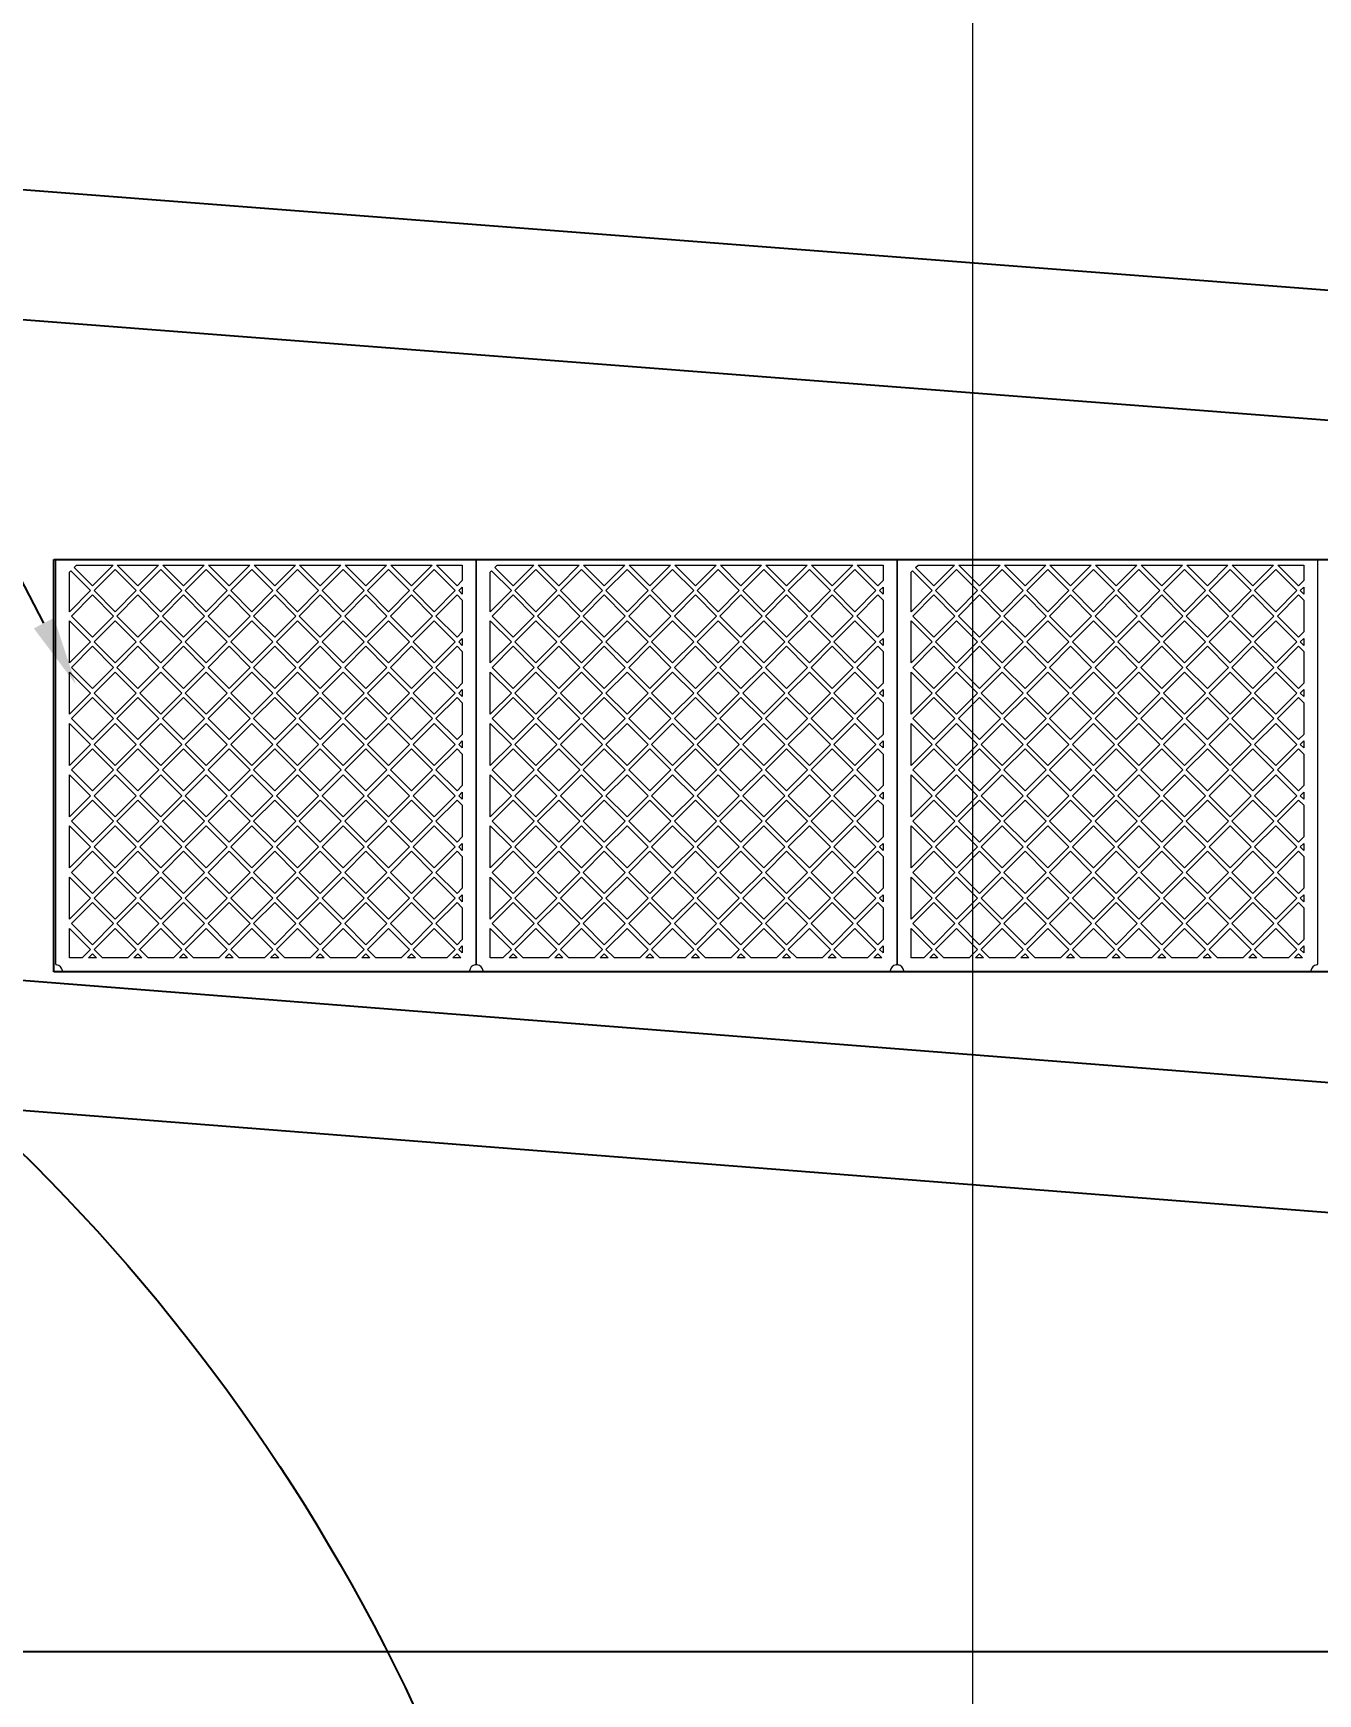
# Model space of a CAD drawing. Header units: inches. Extents: x -6 to 158, y 10 to 161.
# Drawn here: x 63.405 to 65.731, y 19.965 to 22.973 of the extents above; entities that cross this region are included whole.
import ezdxf
from ezdxf import colors
from ezdxf.entities.mleader import LeaderData, LeaderLine
from ezdxf.math import Vec2, Vec3

# ---------------------------------------------------------------- set-up
doc = ezdxf.new("R2010")
doc.units = ezdxf.units.IN
doc.header["$MEASUREMENT"] = 0
doc.linetypes.add('Grid Line', pattern=[22.225, 12.7, -3.175, 3.175, -3.175])
for name, color, linetype in [('2', 2, 'Continuous'), ('3', 3, 'Continuous'), ('6', 6, 'Continuous'), ('TEXTO', 2, 'Continuous')]:
    doc.layers.add(name, color=color, linetype=linetype)
doc.layers.add('Q-SPCQ', color=1, linetype='Continuous', lineweight=9)
doc.layers.add('S-GRID', color=1, linetype='Continuous', lineweight=9)
doc.styles.add('style1', font='micross.ttf')

# ---------------------------------------------------------------- blocks, each defined once
blk = doc.blocks.new('Parasoleil Geode 30x30 Nested - Parasoleil Geode 30x30 Nested-983700-Section 3')
at = {"layer": 'Q-SPCQ'}
for p, q in [((4168.1, 8787.4), (4168.1, 8055.4)), ((4930.1, 8055.4), (4930.1, 8787.4)), ((4193.5, 8764.3), (4195.9, 8766.7)), ((4193.5, 8692.8), (4193.5, 8764.3)), ((4195.9, 8766.7), (4231.6, 8730.9)), ((4201.8, 8772.6), (4206.2, 8777)), ((4234.8, 8739.6), (4201.8, 8772.6)), ((4206.2, 8777), (4272.2, 8777)), ((4272.2, 8777), (4234.8, 8739.6)), ((4237.9, 8730.9), (4276, 8769)), ((4276, 8769), (4314.1, 8730.9)), ((4317.3, 8739.6), (4279.9, 8777)), ((4279.9, 8777), (4354.7, 8777)), ((4354.7, 8777), (4317.3, 8739.6)), ((4320.5, 8730.9), (4358.6, 8769)), ((4358.6, 8769), (4396.7, 8730.9)), ((4399.9, 8739.6), (4362.5, 8777)), ((4362.5, 8777), (4437.3, 8777)), ((4437.3, 8777), (4399.9, 8739.6)), ((4403, 8730.9), (4441.1, 8769)), ((4441.1, 8769), (4479.2, 8730.9)), ((4482.4, 8739.6), (4445, 8777)), ((4445, 8777), (4519.8, 8777)), ((4519.8, 8777), (4482.4, 8739.6)), ((4485.6, 8730.9), (4523.7, 8769)), ((4523.7, 8769), (4561.8, 8730.9)), ((4565, 8739.6), (4527.6, 8777)), ((4527.6, 8777), (4602.4, 8777)), ((4602.4, 8777), (4565, 8739.6)), ((4568.1, 8730.9), (4606.2, 8769)), ((4606.2, 8769), (4644.3, 8730.9)), ((4647.5, 8739.6), (4610.1, 8777)), ((4610.1, 8777), (4684.9, 8777)), ((4684.9, 8777), (4647.5, 8739.6)), ((4650.7, 8730.9), (4688.8, 8769)), ((4688.8, 8769), (4726.9, 8730.9)), ((4730.1, 8739.6), (4692.7, 8777)), ((4692.7, 8777), (4767.5, 8777)), ((4767.5, 8777), (4730.1, 8739.6)), ((4733.2, 8730.9), (4771.3, 8769)), ((4771.3, 8769), (4809.4, 8730.9)), ((4812.6, 8739.6), (4775.2, 8777)), ((4775.2, 8777), (4850, 8777)), ((4850, 8777), (4812.6, 8739.6)), ((4815.8, 8730.9), (4853.9, 8769)), ((4853.9, 8769), (4892, 8730.9)), ((4895.2, 8739.6), (4857.8, 8777)), ((4857.8, 8777), (4904.7, 8777)), ((4904.7, 8777), (4904.7, 8749.2)), ((4231.6, 8730.9), (4193.5, 8692.8)), ((4196.7, 8684.9), (4234.8, 8723)), ((4234.8, 8723), (4272.9, 8684.9)), ((4276, 8692.8), (4237.9, 8730.9)), ((4314.1, 8730.9), (4276, 8692.8)), ((4279.2, 8684.9), (4317.3, 8723)), ((4317.3, 8723), (4355.4, 8684.9)), ((4358.6, 8692.8), (4320.5, 8730.9)), ((4396.7, 8730.9), (4358.6, 8692.8)), ((4361.8, 8684.9), (4399.9, 8723)), ((4399.9, 8723), (4438, 8684.9)), ((4441.1, 8692.8), (4403, 8730.9)), ((4479.2, 8730.9), (4441.1, 8692.8)), ((4444.3, 8684.9), (4482.4, 8723)), ((4482.4, 8723), (4520.5, 8684.9)), ((4523.7, 8692.8), (4485.6, 8730.9)), ((4561.8, 8730.9), (4523.7, 8692.8)), ((4526.9, 8684.9), (4565, 8723)), ((4565, 8723), (4603.1, 8684.9)), ((4606.2, 8692.8), (4568.1, 8730.9)), ((4644.3, 8730.9), (4606.2, 8692.8)), ((4609.4, 8684.9), (4647.5, 8723)), ((4647.5, 8723), (4685.6, 8684.9)), ((4688.8, 8692.8), (4650.7, 8730.9)), ((4726.9, 8730.9), (4688.8, 8692.8)), ((4692, 8684.9), (4730.1, 8723)), ((4730.1, 8723), (4768.2, 8684.9)), ((4771.3, 8692.8), (4733.2, 8730.9)), ((4809.4, 8730.9), (4771.3, 8692.8)), ((4774.5, 8684.9), (4812.6, 8723)), ((4812.6, 8723), (4850.7, 8684.9)), ((4853.9, 8692.8), (4815.8, 8730.9)), ((4892, 8730.9), (4853.9, 8692.8)), ((4857.1, 8684.9), (4895.2, 8723)), ((4904.7, 8749.2), (4895.2, 8739.6)), ((4895.2, 8723), (4904.7, 8713.5)), ((4898.3, 8730.9), (4904.7, 8737.3)), ((4904.7, 8724.6), (4898.3, 8730.9)), ((4904.7, 8737.3), (4904.7, 8724.6)), ((4904.7, 8713.5), (4904.7, 8656.3)), ((4193.5, 8600), (4193.5, 8676.2)), ((4193.5, 8676.2), (4231.6, 8638.1)), ((4234.8, 8646.8), (4196.7, 8684.9)), ((4272.9, 8684.9), (4234.8, 8646.8)), ((4237.9, 8638.1), (4276, 8676.2)), ((4276, 8676.2), (4314.1, 8638.1)), ((4317.3, 8646.8), (4279.2, 8684.9)), ((4355.4, 8684.9), (4317.3, 8646.8)), ((4320.5, 8638.1), (4358.6, 8676.2)), ((4358.6, 8676.2), (4396.7, 8638.1)), ((4399.9, 8646.8), (4361.8, 8684.9)), ((4438, 8684.9), (4399.9, 8646.8)), ((4403, 8638.1), (4441.1, 8676.2)), ((4441.1, 8676.2), (4479.2, 8638.1)), ((4482.4, 8646.8), (4444.3, 8684.9)), ((4520.5, 8684.9), (4482.4, 8646.8)), ((4485.6, 8638.1), (4523.7, 8676.2)), ((4523.7, 8676.2), (4561.8, 8638.1)), ((4565, 8646.8), (4526.9, 8684.9)), ((4603.1, 8684.9), (4565, 8646.8)), ((4568.1, 8638.1), (4606.2, 8676.2)), ((4606.2, 8676.2), (4644.3, 8638.1)), ((4647.5, 8646.8), (4609.4, 8684.9)), ((4685.6, 8684.9), (4647.5, 8646.8)), ((4650.7, 8638.1), (4688.8, 8676.2)), ((4688.8, 8676.2), (4726.9, 8638.1)), ((4730.1, 8646.8), (4692, 8684.9)), ((4768.2, 8684.9), (4730.1, 8646.8)), ((4733.2, 8638.1), (4771.3, 8676.2)), ((4771.3, 8676.2), (4809.4, 8638.1)), ((4812.6, 8646.8), (4774.5, 8684.9)), ((4850.7, 8684.9), (4812.6, 8646.8)), ((4815.8, 8638.1), (4853.9, 8676.2)), ((4853.9, 8676.2), (4892, 8638.1)), ((4895.2, 8646.8), (4857.1, 8684.9)), ((4231.6, 8638.1), (4193.5, 8600)), ((4276, 8600), (4237.9, 8638.1)), ((4314.1, 8638.1), (4276, 8600)), ((4358.6, 8600), (4320.5, 8638.1)), ((4396.7, 8638.1), (4358.6, 8600)), ((4441.1, 8600), (4403, 8638.1)), ((4479.2, 8638.1), (4441.1, 8600)), ((4523.7, 8600), (4485.6, 8638.1)), ((4561.8, 8638.1), (4523.7, 8600)), ((4606.2, 8600), (4568.1, 8638.1)), ((4644.3, 8638.1), (4606.2, 8600)), ((4688.8, 8600), (4650.7, 8638.1)), ((4726.9, 8638.1), (4688.8, 8600)), ((4771.3, 8600), (4733.2, 8638.1)), ((4809.4, 8638.1), (4771.3, 8600)), ((4853.9, 8600), (4815.8, 8638.1)), ((4892, 8638.1), (4853.9, 8600)), ((4904.7, 8656.3), (4895.2, 8646.8)), ((4898.3, 8638.1), (4904.7, 8644.4)), ((4904.7, 8631.7), (4898.3, 8638.1)), ((4904.7, 8644.4), (4904.7, 8631.7)), ((4196.7, 8592), (4234.8, 8630.1)), ((4234.8, 8630.1), (4272.9, 8592)), ((4279.2, 8592), (4317.3, 8630.1)), ((4317.3, 8630.1), (4355.4, 8592)), ((4361.8, 8592), (4399.9, 8630.1)), ((4399.9, 8630.1), (4438, 8592)), ((4444.3, 8592), (4482.4, 8630.1)), ((4482.4, 8630.1), (4520.5, 8592)), ((4526.9, 8592), (4565, 8630.1)), ((4565, 8630.1), (4603.1, 8592)), ((4609.4, 8592), (4647.5, 8630.1)), ((4647.5, 8630.1), (4685.6, 8592)), ((4692, 8592), (4730.1, 8630.1)), ((4730.1, 8630.1), (4768.2, 8592)), ((4774.5, 8592), (4812.6, 8630.1)), ((4812.6, 8630.1), (4850.7, 8592)), ((4857.1, 8592), (4895.2, 8630.1)), ((4895.2, 8630.1), (4904.7, 8620.6)), ((4904.7, 8620.6), (4904.7, 8563.5)), ((4193.5, 8507.1), (4193.5, 8583.3)), ((4193.5, 8583.3), (4231.6, 8545.2)), ((4234.8, 8553.9), (4196.7, 8592)), ((4272.9, 8592), (4234.8, 8553.9)), ((4237.9, 8545.2), (4276, 8583.3)), ((4276, 8583.3), (4314.1, 8545.2)), ((4317.3, 8553.9), (4279.2, 8592)), ((4355.4, 8592), (4317.3, 8553.9)), ((4320.5, 8545.2), (4358.6, 8583.3)), ((4358.6, 8583.3), (4396.7, 8545.2)), ((4399.9, 8553.9), (4361.8, 8592)), ((4438, 8592), (4399.9, 8553.9)), ((4403, 8545.2), (4441.1, 8583.3)), ((4441.1, 8583.3), (4479.2, 8545.2)), ((4482.4, 8553.9), (4444.3, 8592)), ((4520.5, 8592), (4482.4, 8553.9)), ((4485.6, 8545.2), (4523.7, 8583.3)), ((4523.7, 8583.3), (4561.8, 8545.2)), ((4565, 8553.9), (4526.9, 8592)), ((4603.1, 8592), (4565, 8553.9)), ((4568.1, 8545.2), (4606.2, 8583.3)), ((4606.2, 8583.3), (4644.3, 8545.2)), ((4647.5, 8553.9), (4609.4, 8592)), ((4685.6, 8592), (4647.5, 8553.9)), ((4650.7, 8545.2), (4688.8, 8583.3)), ((4688.8, 8583.3), (4726.9, 8545.2)), ((4730.1, 8553.9), (4692, 8592)), ((4768.2, 8592), (4730.1, 8553.9)), ((4733.2, 8545.2), (4771.3, 8583.3)), ((4771.3, 8583.3), (4809.4, 8545.2)), ((4812.6, 8553.9), (4774.5, 8592)), ((4850.7, 8592), (4812.6, 8553.9)), ((4815.8, 8545.2), (4853.9, 8583.3)), ((4853.9, 8583.3), (4892, 8545.2)), ((4895.2, 8553.9), (4857.1, 8592)), ((4231.6, 8545.2), (4193.5, 8507.1)), ((4276, 8507.1), (4237.9, 8545.2)), ((4314.1, 8545.2), (4276, 8507.1)), ((4358.6, 8507.1), (4320.5, 8545.2)), ((4396.7, 8545.2), (4358.6, 8507.1)), ((4441.1, 8507.1), (4403, 8545.2)), ((4479.2, 8545.2), (4441.1, 8507.1)), ((4523.7, 8507.1), (4485.6, 8545.2)), ((4561.8, 8545.2), (4523.7, 8507.1)), ((4606.2, 8507.1), (4568.1, 8545.2)), ((4644.3, 8545.2), (4606.2, 8507.1)), ((4688.8, 8507.1), (4650.7, 8545.2)), ((4726.9, 8545.2), (4688.8, 8507.1)), ((4771.3, 8507.1), (4733.2, 8545.2)), ((4809.4, 8545.2), (4771.3, 8507.1)), ((4853.9, 8507.1), (4815.8, 8545.2)), ((4892, 8545.2), (4853.9, 8507.1)), ((4904.7, 8563.5), (4895.2, 8553.9)), ((4898.3, 8545.2), (4904.7, 8551.6)), ((4904.7, 8538.9), (4898.3, 8545.2)), ((4904.7, 8551.6), (4904.7, 8538.9)), ((4196.7, 8499.2), (4234.8, 8537.3)), ((4234.8, 8537.3), (4272.9, 8499.2)), ((4279.2, 8499.2), (4317.3, 8537.3)), ((4317.3, 8537.3), (4355.4, 8499.2)), ((4361.8, 8499.2), (4399.9, 8537.3)), ((4399.9, 8537.3), (4438, 8499.2)), ((4444.3, 8499.2), (4482.4, 8537.3)), ((4482.4, 8537.3), (4520.5, 8499.2)), ((4526.9, 8499.2), (4565, 8537.3)), ((4565, 8537.3), (4603.1, 8499.2)), ((4609.4, 8499.2), (4647.5, 8537.3)), ((4647.5, 8537.3), (4685.6, 8499.2)), ((4692, 8499.2), (4730.1, 8537.3)), ((4730.1, 8537.3), (4768.2, 8499.2)), ((4774.5, 8499.2), (4812.6, 8537.3)), ((4812.6, 8537.3), (4850.7, 8499.2)), ((4857.1, 8499.2), (4895.2, 8537.3)), ((4895.2, 8537.3), (4904.7, 8527.8)), ((4904.7, 8527.8), (4904.7, 8470.6)), ((4193.5, 8414.3), (4193.5, 8490.5)), ((4193.5, 8490.5), (4231.6, 8452.4)), ((4234.8, 8461.1), (4196.7, 8499.2)), ((4272.9, 8499.2), (4234.8, 8461.1)), ((4237.9, 8452.4), (4276, 8490.5)), ((4276, 8490.5), (4314.1, 8452.4)), ((4317.3, 8461.1), (4279.2, 8499.2)), ((4355.4, 8499.2), (4317.3, 8461.1)), ((4320.5, 8452.4), (4358.6, 8490.5)), ((4358.6, 8490.5), (4396.7, 8452.4)), ((4399.9, 8461.1), (4361.8, 8499.2)), ((4438, 8499.2), (4399.9, 8461.1)), ((4403, 8452.4), (4441.1, 8490.5)), ((4441.1, 8490.5), (4479.2, 8452.4)), ((4482.4, 8461.1), (4444.3, 8499.2)), ((4520.5, 8499.2), (4482.4, 8461.1)), ((4485.6, 8452.4), (4523.7, 8490.5)), ((4523.7, 8490.5), (4561.8, 8452.4)), ((4565, 8461.1), (4526.9, 8499.2)), ((4603.1, 8499.2), (4565, 8461.1)), ((4568.1, 8452.4), (4606.2, 8490.5)), ((4606.2, 8490.5), (4644.3, 8452.4)), ((4647.5, 8461.1), (4609.4, 8499.2)), ((4685.6, 8499.2), (4647.5, 8461.1)), ((4650.7, 8452.4), (4688.8, 8490.5)), ((4688.8, 8490.5), (4726.9, 8452.4)), ((4730.1, 8461.1), (4692, 8499.2)), ((4768.2, 8499.2), (4730.1, 8461.1)), ((4733.2, 8452.4), (4771.3, 8490.5)), ((4771.3, 8490.5), (4809.4, 8452.4)), ((4812.6, 8461.1), (4774.5, 8499.2)), ((4850.7, 8499.2), (4812.6, 8461.1)), ((4815.8, 8452.4), (4853.9, 8490.5)), ((4853.9, 8490.5), (4892, 8452.4)), ((4895.2, 8461.1), (4857.1, 8499.2)), ((4231.6, 8452.4), (4193.5, 8414.3)), ((4276, 8414.3), (4237.9, 8452.4)), ((4314.1, 8452.4), (4276, 8414.3)), ((4358.6, 8414.3), (4320.5, 8452.4)), ((4396.7, 8452.4), (4358.6, 8414.3)), ((4441.1, 8414.3), (4403, 8452.4)), ((4479.2, 8452.4), (4441.1, 8414.3)), ((4523.7, 8414.3), (4485.6, 8452.4)), ((4561.8, 8452.4), (4523.7, 8414.3)), ((4606.2, 8414.3), (4568.1, 8452.4)), ((4644.3, 8452.4), (4606.2, 8414.3)), ((4688.8, 8414.3), (4650.7, 8452.4)), ((4726.9, 8452.4), (4688.8, 8414.3)), ((4771.3, 8414.3), (4733.2, 8452.4)), ((4809.4, 8452.4), (4771.3, 8414.3)), ((4853.9, 8414.3), (4815.8, 8452.4)), ((4892, 8452.4), (4853.9, 8414.3)), ((4904.7, 8470.6), (4895.2, 8461.1)), ((4898.3, 8452.4), (4904.7, 8458.7)), ((4904.7, 8446), (4898.3, 8452.4)), ((4904.7, 8458.7), (4904.7, 8446)), ((4196.7, 8406.3), (4234.8, 8444.4)), ((4234.8, 8444.4), (4272.9, 8406.3)), ((4279.2, 8406.3), (4317.3, 8444.4)), ((4317.3, 8444.4), (4355.4, 8406.3)), ((4361.8, 8406.3), (4399.9, 8444.4)), ((4399.9, 8444.4), (4438, 8406.3)), ((4444.3, 8406.3), (4482.4, 8444.4)), ((4482.4, 8444.4), (4520.5, 8406.3)), ((4526.9, 8406.3), (4565, 8444.4)), ((4565, 8444.4), (4603.1, 8406.3)), ((4609.4, 8406.3), (4647.5, 8444.4)), ((4647.5, 8444.4), (4685.6, 8406.3)), ((4692, 8406.3), (4730.1, 8444.4)), ((4730.1, 8444.4), (4768.2, 8406.3)), ((4774.5, 8406.3), (4812.6, 8444.4)), ((4812.6, 8444.4), (4850.7, 8406.3)), ((4857.1, 8406.3), (4895.2, 8444.4)), ((4895.2, 8444.4), (4904.7, 8434.9)), ((4904.7, 8434.9), (4904.7, 8377.8)), ((4193.5, 8321.4), (4193.5, 8397.6)), ((4193.5, 8397.6), (4231.6, 8359.5)), ((4234.8, 8368.2), (4196.7, 8406.3)), ((4272.9, 8406.3), (4234.8, 8368.2)), ((4237.9, 8359.5), (4276, 8397.6)), ((4276, 8397.6), (4314.1, 8359.5)), ((4317.3, 8368.2), (4279.2, 8406.3)), ((4355.4, 8406.3), (4317.3, 8368.2)), ((4320.5, 8359.5), (4358.6, 8397.6)), ((4358.6, 8397.6), (4396.7, 8359.5)), ((4399.9, 8368.2), (4361.8, 8406.3)), ((4438, 8406.3), (4399.9, 8368.2)), ((4403, 8359.5), (4441.1, 8397.6)), ((4441.1, 8397.6), (4479.2, 8359.5)), ((4482.4, 8368.2), (4444.3, 8406.3)), ((4520.5, 8406.3), (4482.4, 8368.2)), ((4485.6, 8359.5), (4523.7, 8397.6)), ((4523.7, 8397.6), (4561.8, 8359.5)), ((4565, 8368.2), (4526.9, 8406.3)), ((4603.1, 8406.3), (4565, 8368.2)), ((4568.1, 8359.5), (4606.2, 8397.6)), ((4606.2, 8397.6), (4644.3, 8359.5)), ((4647.5, 8368.2), (4609.4, 8406.3)), ((4685.6, 8406.3), (4647.5, 8368.2)), ((4650.7, 8359.5), (4688.8, 8397.6)), ((4688.8, 8397.6), (4726.9, 8359.5)), ((4730.1, 8368.2), (4692, 8406.3)), ((4768.2, 8406.3), (4730.1, 8368.2)), ((4733.2, 8359.5), (4771.3, 8397.6)), ((4771.3, 8397.6), (4809.4, 8359.5)), ((4812.6, 8368.2), (4774.5, 8406.3)), ((4850.7, 8406.3), (4812.6, 8368.2)), ((4815.8, 8359.5), (4853.9, 8397.6)), ((4853.9, 8397.6), (4892, 8359.5)), ((4895.2, 8368.2), (4857.1, 8406.3)), ((4904.7, 8377.8), (4895.2, 8368.2)), ((4898.3, 8359.5), (4904.7, 8365.9)), ((4904.7, 8365.9), (4904.7, 8353.2)), ((4231.6, 8359.5), (4193.5, 8321.4)), ((4196.7, 8313.5), (4234.8, 8351.6)), ((4234.8, 8351.6), (4272.9, 8313.5)), ((4276, 8321.4), (4237.9, 8359.5)), ((4314.1, 8359.5), (4276, 8321.4)), ((4279.2, 8313.5), (4317.3, 8351.6)), ((4317.3, 8351.6), (4355.4, 8313.5)), ((4358.6, 8321.4), (4320.5, 8359.5)), ((4396.7, 8359.5), (4358.6, 8321.4)), ((4361.8, 8313.5), (4399.9, 8351.6)), ((4399.9, 8351.6), (4438, 8313.5)), ((4441.1, 8321.4), (4403, 8359.5)), ((4479.2, 8359.5), (4441.1, 8321.4)), ((4444.3, 8313.5), (4482.4, 8351.6)), ((4482.4, 8351.6), (4520.5, 8313.5)), ((4523.7, 8321.4), (4485.6, 8359.5)), ((4561.8, 8359.5), (4523.7, 8321.4)), ((4526.9, 8313.5), (4565, 8351.6)), ((4565, 8351.6), (4603.1, 8313.5)), ((4606.2, 8321.4), (4568.1, 8359.5)), ((4644.3, 8359.5), (4606.2, 8321.4)), ((4609.4, 8313.5), (4647.5, 8351.6)), ((4647.5, 8351.6), (4685.6, 8313.5)), ((4688.8, 8321.4), (4650.7, 8359.5)), ((4726.9, 8359.5), (4688.8, 8321.4)), ((4692, 8313.5), (4730.1, 8351.6)), ((4730.1, 8351.6), (4768.2, 8313.5)), ((4771.3, 8321.4), (4733.2, 8359.5)), ((4809.4, 8359.5), (4771.3, 8321.4)), ((4774.5, 8313.5), (4812.6, 8351.6)), ((4812.6, 8351.6), (4850.7, 8313.5)), ((4853.9, 8321.4), (4815.8, 8359.5)), ((4892, 8359.5), (4853.9, 8321.4)), ((4857.1, 8313.5), (4895.2, 8351.6)), ((4895.2, 8351.6), (4904.7, 8342.1)), ((4904.7, 8353.2), (4898.3, 8359.5)), ((4904.7, 8342.1), (4904.7, 8284.9)), ((4193.5, 8228.6), (4193.5, 8304.8)), ((4193.5, 8304.8), (4231.6, 8266.7)), ((4234.8, 8275.4), (4196.7, 8313.5)), ((4272.9, 8313.5), (4234.8, 8275.4)), ((4237.9, 8266.7), (4276, 8304.8)), ((4276, 8304.8), (4314.1, 8266.7)), ((4317.3, 8275.4), (4279.2, 8313.5)), ((4355.4, 8313.5), (4317.3, 8275.4)), ((4320.5, 8266.7), (4358.6, 8304.8)), ((4358.6, 8304.8), (4396.7, 8266.7)), ((4399.9, 8275.4), (4361.8, 8313.5)), ((4438, 8313.5), (4399.9, 8275.4)), ((4403, 8266.7), (4441.1, 8304.8)), ((4441.1, 8304.8), (4479.2, 8266.7)), ((4482.4, 8275.4), (4444.3, 8313.5)), ((4520.5, 8313.5), (4482.4, 8275.4)), ((4485.6, 8266.7), (4523.7, 8304.8)), ((4523.7, 8304.8), (4561.8, 8266.7)), ((4565, 8275.4), (4526.9, 8313.5)), ((4603.1, 8313.5), (4565, 8275.4)), ((4568.1, 8266.7), (4606.2, 8304.8)), ((4606.2, 8304.8), (4644.3, 8266.7)), ((4647.5, 8275.4), (4609.4, 8313.5)), ((4685.6, 8313.5), (4647.5, 8275.4)), ((4650.7, 8266.7), (4688.8, 8304.8)), ((4688.8, 8304.8), (4726.9, 8266.7)), ((4730.1, 8275.4), (4692, 8313.5)), ((4768.2, 8313.5), (4730.1, 8275.4)), ((4733.2, 8266.7), (4771.3, 8304.8)), ((4771.3, 8304.8), (4809.4, 8266.7)), ((4812.6, 8275.4), (4774.5, 8313.5)), ((4850.7, 8313.5), (4812.6, 8275.4)), ((4815.8, 8266.7), (4853.9, 8304.8)), ((4853.9, 8304.8), (4892, 8266.7)), ((4895.2, 8275.4), (4857.1, 8313.5)), ((4904.7, 8284.9), (4895.2, 8275.4)), ((4898.3, 8266.7), (4904.7, 8273)), ((4904.7, 8273), (4904.7, 8260.3)), ((4231.6, 8266.7), (4193.5, 8228.6)), ((4196.7, 8220.7), (4234.8, 8258.8)), ((4234.8, 8258.8), (4272.9, 8220.7)), ((4276, 8228.6), (4237.9, 8266.7)), ((4314.1, 8266.7), (4276, 8228.6)), ((4279.2, 8220.7), (4317.3, 8258.8)), ((4317.3, 8258.8), (4355.4, 8220.7)), ((4358.6, 8228.6), (4320.5, 8266.7)), ((4396.7, 8266.7), (4358.6, 8228.6)), ((4361.8, 8220.7), (4399.9, 8258.8)), ((4399.9, 8258.8), (4438, 8220.7)), ((4441.1, 8228.6), (4403, 8266.7)), ((4479.2, 8266.7), (4441.1, 8228.6)), ((4444.3, 8220.7), (4482.4, 8258.8)), ((4482.4, 8258.8), (4520.5, 8220.7)), ((4523.7, 8228.6), (4485.6, 8266.7)), ((4561.8, 8266.7), (4523.7, 8228.6)), ((4526.9, 8220.7), (4565, 8258.8)), ((4565, 8258.8), (4603.1, 8220.7)), ((4606.2, 8228.6), (4568.1, 8266.7)), ((4644.3, 8266.7), (4606.2, 8228.6)), ((4609.4, 8220.7), (4647.5, 8258.8)), ((4647.5, 8258.8), (4685.6, 8220.7)), ((4688.8, 8228.6), (4650.7, 8266.7)), ((4726.9, 8266.7), (4688.8, 8228.6)), ((4692, 8220.7), (4730.1, 8258.8)), ((4730.1, 8258.8), (4768.2, 8220.7)), ((4771.3, 8228.6), (4733.2, 8266.7)), ((4809.4, 8266.7), (4771.3, 8228.6)), ((4774.5, 8220.7), (4812.6, 8258.8)), ((4812.6, 8258.8), (4850.7, 8220.7)), ((4853.9, 8228.6), (4815.8, 8266.7)), ((4892, 8266.7), (4853.9, 8228.6)), ((4857.1, 8220.7), (4895.2, 8258.8)), ((4895.2, 8258.8), (4904.7, 8249.2)), ((4904.7, 8260.3), (4898.3, 8266.7)), ((4904.7, 8249.2), (4904.7, 8192.1)), ((4193.5, 8135.7), (4193.5, 8211.9)), ((4193.5, 8211.9), (4231.6, 8173.8)), ((4234.8, 8182.6), (4196.7, 8220.7)), ((4272.9, 8220.7), (4234.8, 8182.6)), ((4237.9, 8173.8), (4276, 8211.9)), ((4276, 8211.9), (4314.1, 8173.8)), ((4317.3, 8182.6), (4279.2, 8220.7)), ((4355.4, 8220.7), (4317.3, 8182.6)), ((4320.5, 8173.8), (4358.6, 8211.9)), ((4358.6, 8211.9), (4396.7, 8173.8)), ((4399.9, 8182.6), (4361.8, 8220.7)), ((4438, 8220.7), (4399.9, 8182.6)), ((4403, 8173.8), (4441.1, 8211.9)), ((4441.1, 8211.9), (4479.2, 8173.8)), ((4482.4, 8182.6), (4444.3, 8220.7)), ((4520.5, 8220.7), (4482.4, 8182.6)), ((4485.6, 8173.8), (4523.7, 8211.9)), ((4523.7, 8211.9), (4561.8, 8173.8)), ((4565, 8182.6), (4526.9, 8220.7)), ((4603.1, 8220.7), (4565, 8182.6)), ((4568.1, 8173.8), (4606.2, 8211.9)), ((4606.2, 8211.9), (4644.3, 8173.8)), ((4647.5, 8182.6), (4609.4, 8220.7)), ((4685.6, 8220.7), (4647.5, 8182.6)), ((4650.7, 8173.8), (4688.8, 8211.9)), ((4688.8, 8211.9), (4726.9, 8173.8)), ((4730.1, 8182.6), (4692, 8220.7)), ((4768.2, 8220.7), (4730.1, 8182.6)), ((4733.2, 8173.8), (4771.3, 8211.9)), ((4771.3, 8211.9), (4809.4, 8173.8)), ((4812.6, 8182.6), (4774.5, 8220.7)), ((4850.7, 8220.7), (4812.6, 8182.6)), ((4815.8, 8173.8), (4853.9, 8211.9)), ((4853.9, 8211.9), (4892, 8173.8)), ((4895.2, 8182.6), (4857.1, 8220.7)), ((4904.7, 8192.1), (4895.2, 8182.6)), ((4898.3, 8173.8), (4904.7, 8180.2)), ((4904.7, 8180.2), (4904.7, 8167.5)), ((4231.6, 8173.8), (4193.5, 8135.7)), ((4196.7, 8127.8), (4234.8, 8165.9)), ((4234.8, 8165.9), (4272.9, 8127.8)), ((4276, 8135.7), (4237.9, 8173.8)), ((4314.1, 8173.8), (4276, 8135.7)), ((4279.2, 8127.8), (4317.3, 8165.9)), ((4317.3, 8165.9), (4355.4, 8127.8)), ((4358.6, 8135.7), (4320.5, 8173.8)), ((4396.7, 8173.8), (4358.6, 8135.7)), ((4361.8, 8127.8), (4399.9, 8165.9)), ((4399.9, 8165.9), (4438, 8127.8)), ((4441.1, 8135.7), (4403, 8173.8)), ((4479.2, 8173.8), (4441.1, 8135.7)), ((4444.3, 8127.8), (4482.4, 8165.9)), ((4482.4, 8165.9), (4520.5, 8127.8)), ((4523.7, 8135.7), (4485.6, 8173.8)), ((4561.8, 8173.8), (4523.7, 8135.7)), ((4526.9, 8127.8), (4565, 8165.9)), ((4565, 8165.9), (4603.1, 8127.8)), ((4606.2, 8135.7), (4568.1, 8173.8)), ((4644.3, 8173.8), (4606.2, 8135.7)), ((4609.4, 8127.8), (4647.5, 8165.9)), ((4647.5, 8165.9), (4685.6, 8127.8)), ((4688.8, 8135.7), (4650.7, 8173.8)), ((4726.9, 8173.8), (4688.8, 8135.7)), ((4692, 8127.8), (4730.1, 8165.9)), ((4730.1, 8165.9), (4768.2, 8127.8)), ((4771.3, 8135.7), (4733.2, 8173.8)), ((4809.4, 8173.8), (4771.3, 8135.7)), ((4774.5, 8127.8), (4812.6, 8165.9)), ((4812.6, 8165.9), (4850.7, 8127.8)), ((4853.9, 8135.7), (4815.8, 8173.8)), ((4892, 8173.8), (4853.9, 8135.7)), ((4857.1, 8127.8), (4895.2, 8165.9)), ((4895.2, 8165.9), (4904.7, 8156.4)), ((4904.7, 8167.5), (4898.3, 8173.8)), ((4904.7, 8156.4), (4904.7, 8099.2)), ((4234.8, 8089.7), (4196.7, 8127.8)), ((4272.9, 8127.8), (4234.8, 8089.7)), ((4317.3, 8089.7), (4279.2, 8127.8)), ((4355.4, 8127.8), (4317.3, 8089.7)), ((4399.9, 8089.7), (4361.8, 8127.8)), ((4438, 8127.8), (4399.9, 8089.7)), ((4482.4, 8089.7), (4444.3, 8127.8)), ((4520.5, 8127.8), (4482.4, 8089.7)), ((4565, 8089.7), (4526.9, 8127.8)), ((4603.1, 8127.8), (4565, 8089.7)), ((4647.5, 8089.7), (4609.4, 8127.8)), ((4685.6, 8127.8), (4647.5, 8089.7)), ((4730.1, 8089.7), (4692, 8127.8)), ((4768.2, 8127.8), (4730.1, 8089.7)), ((4812.6, 8089.7), (4774.5, 8127.8)), ((4850.7, 8127.8), (4812.6, 8089.7)), ((4895.2, 8089.7), (4857.1, 8127.8)), ((4193.5, 8119.1), (4231.6, 8081)), ((4193.5, 8065.8), (4193.5, 8119.1)), ((4237.9, 8081), (4276, 8119.1)), ((4276, 8119.1), (4314.1, 8081)), ((4320.5, 8081), (4358.6, 8119.1)), ((4358.6, 8119.1), (4396.7, 8081)), ((4403, 8081), (4441.1, 8119.1)), ((4441.1, 8119.1), (4479.2, 8081)), ((4485.6, 8081), (4523.7, 8119.1)), ((4523.7, 8119.1), (4561.8, 8081)), ((4568.1, 8081), (4606.2, 8119.1)), ((4606.2, 8119.1), (4644.3, 8081)), ((4650.7, 8081), (4688.8, 8119.1)), ((4688.8, 8119.1), (4726.9, 8081)), ((4733.2, 8081), (4771.3, 8119.1)), ((4771.3, 8119.1), (4809.4, 8081)), ((4815.8, 8081), (4853.9, 8119.1)), ((4853.9, 8119.1), (4892, 8081)), ((4904.7, 8099.2), (4895.2, 8089.7)), ((4216.4, 8065.8), (4193.5, 8065.8)), ((4231.6, 8081), (4216.4, 8065.8)), ((4227.5, 8065.8), (4234.8, 8073.1)), ((4242, 8065.8), (4227.5, 8065.8)), ((4234.8, 8073.1), (4242, 8065.8)), ((4253.1, 8065.8), (4237.9, 8081)), ((4299, 8065.8), (4253.1, 8065.8)), ((4314.1, 8081), (4299, 8065.8)), ((4310.1, 8065.8), (4317.3, 8073.1)), ((4324.6, 8065.8), (4310.1, 8065.8)), ((4317.3, 8073.1), (4324.6, 8065.8)), ((4335.7, 8065.8), (4320.5, 8081)), ((4381.5, 8065.8), (4335.7, 8065.8)), ((4396.7, 8081), (4381.5, 8065.8)), ((4392.6, 8065.8), (4399.9, 8073.1)), ((4407.1, 8065.8), (4392.6, 8065.8)), ((4399.9, 8073.1), (4407.1, 8065.8)), ((4418.2, 8065.8), (4403, 8081)), ((4464.1, 8065.8), (4418.2, 8065.8)), ((4479.2, 8081), (4464.1, 8065.8)), ((4475.2, 8065.8), (4482.4, 8073.1)), ((4489.7, 8065.8), (4475.2, 8065.8)), ((4482.4, 8073.1), (4489.7, 8065.8)), ((4500.8, 8065.8), (4485.6, 8081)), ((4546.6, 8065.8), (4500.8, 8065.8)), ((4561.8, 8081), (4546.6, 8065.8)), ((4557.7, 8065.8), (4565, 8073.1)), ((4572.2, 8065.8), (4557.7, 8065.8)), ((4565, 8073.1), (4572.2, 8065.8)), ((4583.3, 8065.8), (4568.1, 8081)), ((4629.2, 8065.8), (4583.3, 8065.8)), ((4644.3, 8081), (4629.2, 8065.8)), ((4640.3, 8065.8), (4647.5, 8073.1)), ((4654.8, 8065.8), (4640.3, 8065.8)), ((4647.5, 8073.1), (4654.8, 8065.8)), ((4665.9, 8065.8), (4650.7, 8081)), ((4711.7, 8065.8), (4665.9, 8065.8)), ((4726.9, 8081), (4711.7, 8065.8)), ((4722.8, 8065.8), (4730.1, 8073.1)), ((4737.3, 8065.8), (4722.8, 8065.8)), ((4730.1, 8073.1), (4737.3, 8065.8)), ((4748.4, 8065.8), (4733.2, 8081)), ((4794.3, 8065.8), (4748.4, 8065.8)), ((4809.4, 8081), (4794.3, 8065.8)), ((4805.4, 8065.8), (4812.6, 8073.1)), ((4819.9, 8065.8), (4805.4, 8065.8)), ((4812.6, 8073.1), (4819.9, 8065.8)), ((4831, 8065.8), (4815.8, 8081)), ((4876.8, 8065.8), (4831, 8065.8)), ((4892, 8081), (4876.8, 8065.8)), ((4887.9, 8065.8), (4895.2, 8073.1)), ((4902.4, 8065.8), (4887.9, 8065.8)), ((4895.2, 8073.1), (4902.4, 8065.8)), ((4898.3, 8081), (4904.7, 8087.4)), ((4904.7, 8074.7), (4898.3, 8081)), ((4904.7, 8087.4), (4904.7, 8074.7))]:
    blk.add_line(p, q, dxfattribs=at)
for centre, radius, start, end in [((4170.6, 8055.4), 2.54, 180, 254.2861), ((4168.1, 8040.4), 12.7, 8.3855, 81.6145), ((4183.1, 8043), 2.54, 195.7139, 270), ((4915.1, 8043), 2.54, 270, 344.2861), ((4930.1, 8040.4), 12.7, 98.3855, 171.6145), ((4927.6, 8055.4), 2.54, 285.7139, 0)]:
    blk.add_arc(centre, radius, start, end, dxfattribs=at)

msp = doc.modelspace()

# ---------------------------------------------------------------- linework, layer by layer
at = {"layer": '2'}
for p, q in [((62.2573, 22.7764), (69.2615, 22.2364)), ((69.2615, 22.0007), (62.2573, 22.5407))]:
    msp.add_line(p, q, dxfattribs=at)
at = {"layer": '3'}
for p, q in [((63.4423, 21.2726), (63.4423, 22.0196)), ((63.4423, 22.0196), (68.0172, 22.0196)), ((59.0272, 21.5981), (75.9315, 20.2764)), ((75.9315, 20.0407), (59.0272, 21.3624)), ((68.0172, 21.2726), (63.4423, 21.2726))]:
    msp.add_line(p, q, dxfattribs=at)
at = {"layer": '6'}
msp.add_line((75.9505, 20.0414), (59.0272, 20.0414), dxfattribs=at)
at = {"layer": '6', "color": 10}
msp.add_circle((60.9593, 18.477), 3.46, dxfattribs=at)
at = {"layer": 'S-GRID', "color": 253, "linetype": 'Grid Line'}
msp.add_line((65.1065, 13.2322), (65.1065, 23.4377), dxfattribs=at)

# ---------------------------------------------------------------- block references
at = {"layer": 'Q-SPCQ', "xscale": 0.001, "yscale": 0.001, "zscale": 0.001}
for p in [(59.2771, 13.2322), (60.0391, 13.2322), (60.8011, 13.2322)]:
    msp.add_blockref('Parasoleil Geode 30x30 Nested - Parasoleil Geode 30x30 Nested-983700-Section 3', p, dxfattribs=at)

# ---------------------------------------------------------------- leaders
at = {"layer": 'TEXTO'}
ml = msp.add_multileader_mtext('Standard', dxfattribs=at)
ml.set_content('{\\C3;PETATILLO EN MADERA}', color=256, style='style1')
ml.set_leader_properties(color=1, linetype='ByLayer', lineweight=-1)
ml.build(insert=Vec2(0, 0))
ml.multileader.update_dxf_attribs({"text_right_attachment_type": 2, "dogleg_length": 5, "arrow_head_size": 0.125, "scale": 0.05})
ctx = ml.context
ctx.base_point, ctx.scale, ctx.char_height, ctx.arrow_head_size, ctx.landing_gap_size, ctx.plane_origin = Vec3(61.8378, 22.2365), 0.05, 0.0733, 0.125, 0, Vec3(64.0171, 22.5133)
ctx.right_attachment = 2
notes = []
notes.append((ctx, [(0, (1, 1, 0), (63.283, 22.1748), (-1, 0), 0.7401, [(0, [(63.482, 21.7934)], 0, [])])]))
ctx.mtext.insert, ctx.mtext.width, ctx.mtext.flow_direction = Vec3(61.8378, 22.2732), 0.91963, 5
for ctx, leaders in notes:
    for number, flags, end, landing, length, lines in leaders:
        leader = LeaderData()
        leader.index, (leader.has_last_leader_line, leader.has_dogleg_vector, leader.attachment_direction) = number, flags
        leader.last_leader_point, leader.dogleg_vector, leader.dogleg_length = Vec3(end), Vec3(landing), length
        for number, points, colour, breaks in lines:
            line = LeaderLine()
            line.index, line.vertices, line.color, line.breaks = number, Vec3.list(points), colors.encode_raw_color(colour), breaks
            leader.lines.append(line)
        ctx.leaders.append(leader)

doc.saveas('drawing.dxf')
